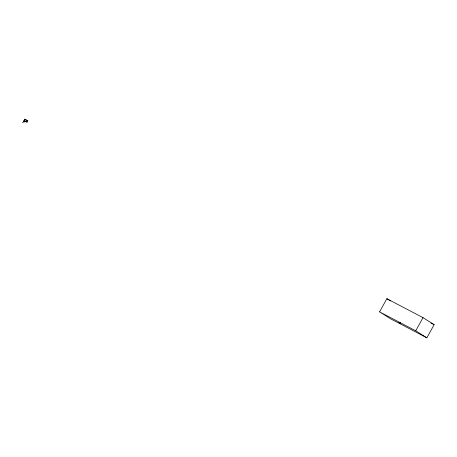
<?xml version="1.0" encoding="UTF-8"?>
<svg xmlns="http://www.w3.org/2000/svg" width="457" height="457" viewBox="0 0 457 457"><rect width="100%" height="100%" fill="white"/><g stroke="black" fill="none" stroke-linecap="round" stroke-linejoin="round"><path stroke-width="0.69" d="M22.85 122.493L23.158 122.665L22.919 122.367M23.987 120.454L24.689 119.18L26.86 120.317L27.751 120.877L27.043 122.15L23.987 120.454L27.043 122.15M23.621 121.562L23.758 121.305L24.232 121.899L23.758 121.305M26.152 121.591L26.86 120.317M379.573 311.857L386.862 298.707L423.016 317.644L434.15 324.67L426.861 337.82L390.712 318.883L379.573 311.857L415.727 330.794L426.861 337.82M415.727 330.794L423.016 317.644M431.031 323.036L434.15 324.67M27.751 120.877L24.689 119.18M386.862 298.707L390.381 300.923M24.37 121.648L24.232 121.899M400.241 323.065L398.915 322.368L400.6 323.322L400.241 323.065"/></g></svg>
